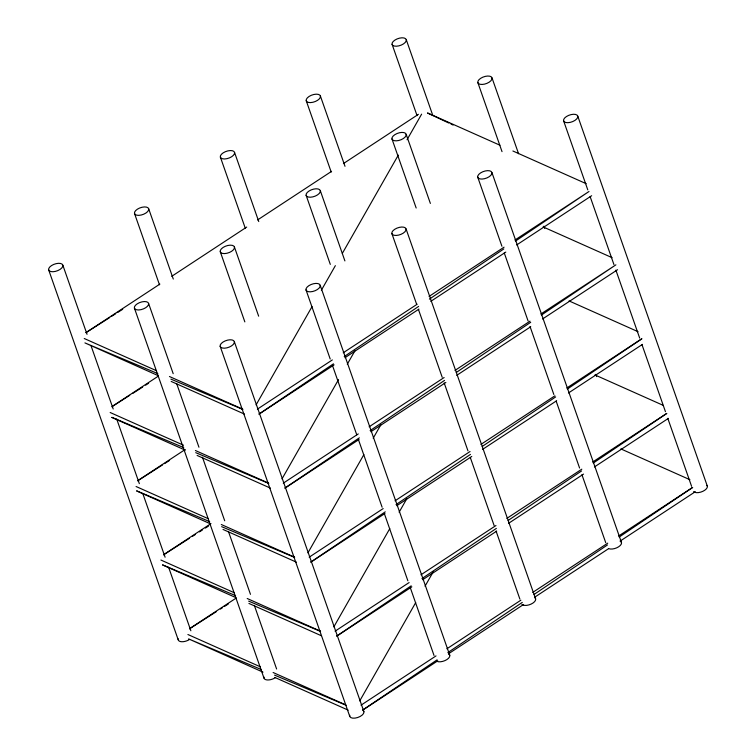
<?xml version="1.0" encoding="UTF-8"?>
<svg xmlns="http://www.w3.org/2000/svg" width="756" height="756" viewBox="0 0 756 756"><rect width="100%" height="100%" fill="white"/><g stroke="black" fill="none" stroke-linecap="round" stroke-linejoin="round"><path stroke-width="1.13" d="M256.095 404.866L312.048 306.596M321.376 290.219L335.362 265.649M342.355 253.364L398.308 155.093M407.049 139.737L421.621 114.147M282.016 478.869L338.546 379.569M347.287 364.212L354.866 350.907M307.928 552.863L363.882 454.592M373.199 438.215L380.778 424.91M333.84 626.866L389.794 528.595M399.121 512.218L406.69 498.913M359.752 700.869L415.705 602.598M425.033 586.221L433.188 571.886M259.034 414.023L333.453 363.844M344.216 356.577L418.626 306.397M429.399 299.13L503.808 248.951M515.564 241.022L588.99 191.504L514.93 240.03M284.955 488.026L359.365 437.847M370.138 430.58L444.547 380.4M456.293 372.472L530.703 322.292M541.476 315.025L615.885 264.846L540.842 314.033M310.867 562.029L385.276 511.84M396.05 504.583L470.459 454.394M482.205 446.475L555.641 396.947M567.387 389.028L641.797 338.849M336.779 636.023L411.188 585.843M421.961 578.576L496.371 528.397M508.127 520.478L581.553 470.95M593.299 463.031L666.735 413.504M362.7 710.026L437.11 659.846M447.873 652.579L522.292 602.4M534.038 594.471L607.465 544.953M619.221 537.025L692.647 487.507M159.875 284.105L85.853 332.706L109.771 317.52M171.716 276.327L246.711 227.074M257.569 219.949L331.582 171.347M343.432 163.57L418.427 114.317M112.757 406.057L158.155 376.242M137.686 480.703L185.059 449.593M257.361 409.166L332.356 359.913M343.215 352.787L417.227 304.186M429.077 296.409L504.072 247.165M259.081 414.099L334.086 364.855M344.944 357.72L418.956 309.119M430.797 301.342L505.802 252.098M516.66 244.963L591.664 195.719M163.598 554.706L210.971 523.596M283.273 483.169L358.278 433.916M369.126 426.79L444.131 377.537M454.989 370.412L529.994 321.158M285.003 488.102L359.015 439.501M370.856 431.723L445.86 382.47M456.719 375.345L530.731 326.743M542.572 318.966L617.576 269.712M189.51 628.699L235.9 598.242M309.185 557.172L383.197 508.561M395.048 500.793L470.043 451.54M480.901 444.415L554.913 395.813M566.764 388.036L641.759 338.782M310.914 562.105L384.927 513.494M396.768 505.726L471.772 456.473M482.63 449.347L556.643 400.746M568.484 392.969L642.505 344.367M335.097 631.165L409.119 582.564M420.96 574.787L495.964 525.543M506.813 518.408L581.818 469.164M592.676 462.029L666.688 413.428M336.826 636.098L411.831 586.854M422.689 579.72L496.701 531.118M508.542 523.341L583.547 474.097M594.405 466.962L668.417 418.361M361.018 705.168L436.014 655.915M446.872 648.79L520.884 600.188M532.734 592.411L607.73 543.158M618.588 536.032L692.6 487.431M362.748 710.101L437.743 660.848M448.601 653.723L523.606 604.469M534.454 597.344L608.476 548.743M620.317 540.965L695.322 491.712M111.765 316.244L115.744 313.702M117.738 312.436L122.708 309.261M111.822 406.775L129.72 395.331M132.706 393.432L142.657 387.072M145.634 385.163L148.62 383.254M137.734 480.778L162.597 464.883M164.591 463.617L169.561 460.432M163.646 554.781L189.51 538.253M192.496 536.344L195.473 534.435M199.452 531.893L202.438 529.984M205.424 528.075L208.41 526.176M189.558 628.775L216.414 611.613M220.393 609.071L222.387 607.796M224.371 606.529L228.35 603.987M157.843 373.625L84.927 342.903L158.24 375.666M170.903 379.125L242.733 409.383M111.926 417.359L183.755 447.618M195.728 452.664L268.645 483.386M136.76 490.899L209.677 521.621M221.64 526.667L294.556 557.389M162.672 564.902L235.589 595.624M248.648 601.124L320.478 631.383M261.5 669.618L188.584 638.896L262.984 672.15M274.56 675.127L346.39 705.386M427.679 113.003L499.943 145.218M512.889 150.992L586.24 183.699M543.12 226.913L612.152 257.692M569.032 300.916L638.064 331.695M594.953 374.919L662.899 405.216M620.865 448.913L689.897 479.691M84.247 338.518L156.52 370.733M169.457 376.507L242.808 409.204M171.187 381.44L244.538 414.137M110.168 412.511L183.51 445.218M195.379 450.51L268.72 483.207M111.888 417.444L185.239 450.151M197.099 455.443L270.45 488.14M136.08 486.514L208.344 518.739M221.291 524.503L294.632 557.21M136.723 490.965L210.073 523.672M223.02 529.436L296.361 562.143M160.915 560.035L234.256 592.732M247.203 598.506L320.553 631.213M162.644 564.968L235.985 597.665M248.932 603.439L321.196 635.664M187.904 634.511L260.177 666.735M273.114 672.509L345.388 704.724M274.844 677.442L348.195 710.139M427.612 113.079L448.875 123.058M451.001 124.06L453.118 125.061M577.782 116.178A7.475 3.619 -19.3 0 1 567.869 122.689A7.475 3.619 -19.3 0 1 566.395 116.566A7.475 3.619 -19.3 0 1 577.782 116.178L707.351 486.174M563.579 120.771L587.781 189.869M590.115 196.56L613.929 264.543M615.875 270.109L639.68 338.093M642.024 344.783L665.441 411.651M667.784 418.333L691.589 486.316M492.033 77.944A7.475 3.619 -19.3 0 1 482.12 84.455A7.475 3.619 -19.3 0 1 480.646 78.331A7.475 3.619 -19.3 0 1 492.033 77.944L518.569 153.723M543.933 226.167L544.717 228.397M595.841 374.39L596.626 376.62M477.83 82.546L502.022 151.635M491.92 172.557A7.475 3.619 -19.3 0 1 482.007 179.068A7.475 3.619 -19.3 0 1 480.532 172.944A7.475 3.619 -19.3 0 1 491.92 172.557L621.498 542.553M477.726 177.15L501.918 246.248M504.261 252.939L528.066 320.922M530.022 326.488L553.827 394.471M556.17 401.162L579.587 468.03M581.922 474.711L605.736 542.695M406.274 39.709A7.475 3.619 -19.3 0 1 396.361 46.22A7.475 3.619 -19.3 0 1 394.887 40.096A7.475 3.619 -19.3 0 1 406.274 39.709L432.819 115.498M392.08 44.311L417.057 115.64M406.17 134.322A7.475 3.619 -19.3 0 1 396.257 140.833A7.475 3.619 -19.3 0 1 394.783 134.71A7.475 3.619 -19.3 0 1 406.17 134.322L430.372 203.421M391.967 138.924L416.169 208.013M406.066 228.936A7.475 3.619 -19.3 0 1 396.153 235.447A7.475 3.619 -19.3 0 1 394.679 229.323A7.475 3.619 -19.3 0 1 406.066 228.936L535.635 598.932M391.863 233.528L416.452 303.742M418.399 309.317L442.213 377.301M444.159 382.867L467.964 450.85M470.308 457.541L494.112 525.524M496.068 531.09L519.873 599.073M320.421 96.088A7.475 3.619 -19.3 0 1 310.508 102.599A7.475 3.619 -19.3 0 1 309.034 96.475A7.475 3.619 -19.3 0 1 320.421 96.088L345.01 166.301M306.218 100.69L331.194 172.018M320.317 190.701A7.475 3.619 -19.3 0 1 310.404 197.212A7.475 3.619 -19.3 0 1 308.93 191.088A7.475 3.619 -19.3 0 1 320.317 190.701L344.906 260.915M306.114 195.303L330.306 264.392M320.204 285.314A7.475 3.619 -19.3 0 1 310.291 291.825A7.475 3.619 -19.3 0 1 308.817 285.702A7.475 3.619 -19.3 0 1 320.204 285.314L449.782 655.31M306.01 289.907L330.202 359.005M332.545 365.696L356.747 434.785M358.306 439.245L382.111 507.229M384.454 513.919L407.871 580.788M410.215 587.469L434.02 655.452M234.568 152.466A7.475 3.619 -19.3 0 1 224.645 158.977A7.475 3.619 -19.3 0 1 223.171 152.854A7.475 3.619 -19.3 0 1 234.568 152.466L258.76 221.565M220.365 157.068L245.341 228.388M234.454 247.08A7.475 3.619 -19.3 0 1 224.541 253.591A7.475 3.619 -19.3 0 1 223.067 247.467A7.475 3.619 -19.3 0 1 234.454 247.08L258.656 316.178M220.251 251.672L244.84 321.886M234.351 341.693A7.475 3.619 -19.3 0 1 224.438 348.195A7.475 3.619 -19.3 0 1 222.963 342.081A7.475 3.619 -19.3 0 1 234.351 341.693L363.92 711.689M220.147 346.286L349.726 716.291M148.705 208.845A7.475 3.619 -19.3 0 1 138.792 215.356A7.475 3.619 -19.3 0 1 137.318 209.232A7.475 3.619 -19.3 0 1 148.705 208.845L173.294 279.058M134.502 213.447L159.478 284.766M148.601 303.458A7.475 3.619 -19.3 0 1 138.688 309.969A7.475 3.619 -19.3 0 1 137.214 303.846A7.475 3.619 -19.3 0 1 148.601 303.458L173.19 373.672M176.696 383.698L198.941 447.221M202.457 457.248L224.702 520.78M228.605 531.922L250.463 594.329M254.366 605.471L276.611 669.003M134.398 308.051L263.967 678.056M62.852 265.224A7.475 3.619 -19.3 0 1 52.939 271.735A7.475 3.619 -19.3 0 1 51.465 265.611A7.475 3.619 -19.3 0 1 62.852 265.224L87.044 334.322M90.947 345.464L113.192 408.987M116.707 419.022L139.34 483.66M142.856 493.687L165.101 557.21M168.616 567.246L190.862 630.769M48.649 269.826L178.218 639.822M189.605 639.434A7.475 3.619 -19.3 0 1 181.676 641.731A7.475 3.619 -19.3 0 1 178.246 638.829M275.354 677.669A7.475 3.619 -19.3 0 1 267.426 679.965A7.475 3.619 -19.3 0 1 263.995 677.064M706.888 485.343A7.475 3.619 -19.3 0 1 702.91 491.296A7.475 3.619 -19.3 0 1 693.611 491.608M620.118 541.098A7.475 3.619 -19.3 0 1 618.682 546.768A7.475 3.619 -19.3 0 1 608.674 548.61M535.172 598.1A7.475 3.619 -19.3 0 1 531.194 604.053A7.475 3.619 -19.3 0 1 521.895 604.365M448.402 653.855A7.475 3.619 -19.3 0 1 446.966 659.525A7.475 3.619 -19.3 0 1 436.959 661.368M363.456 710.857A7.475 3.619 -19.3 0 1 357.673 717.52A7.475 3.619 -19.3 0 1 349.745 715.299"/></g></svg>
